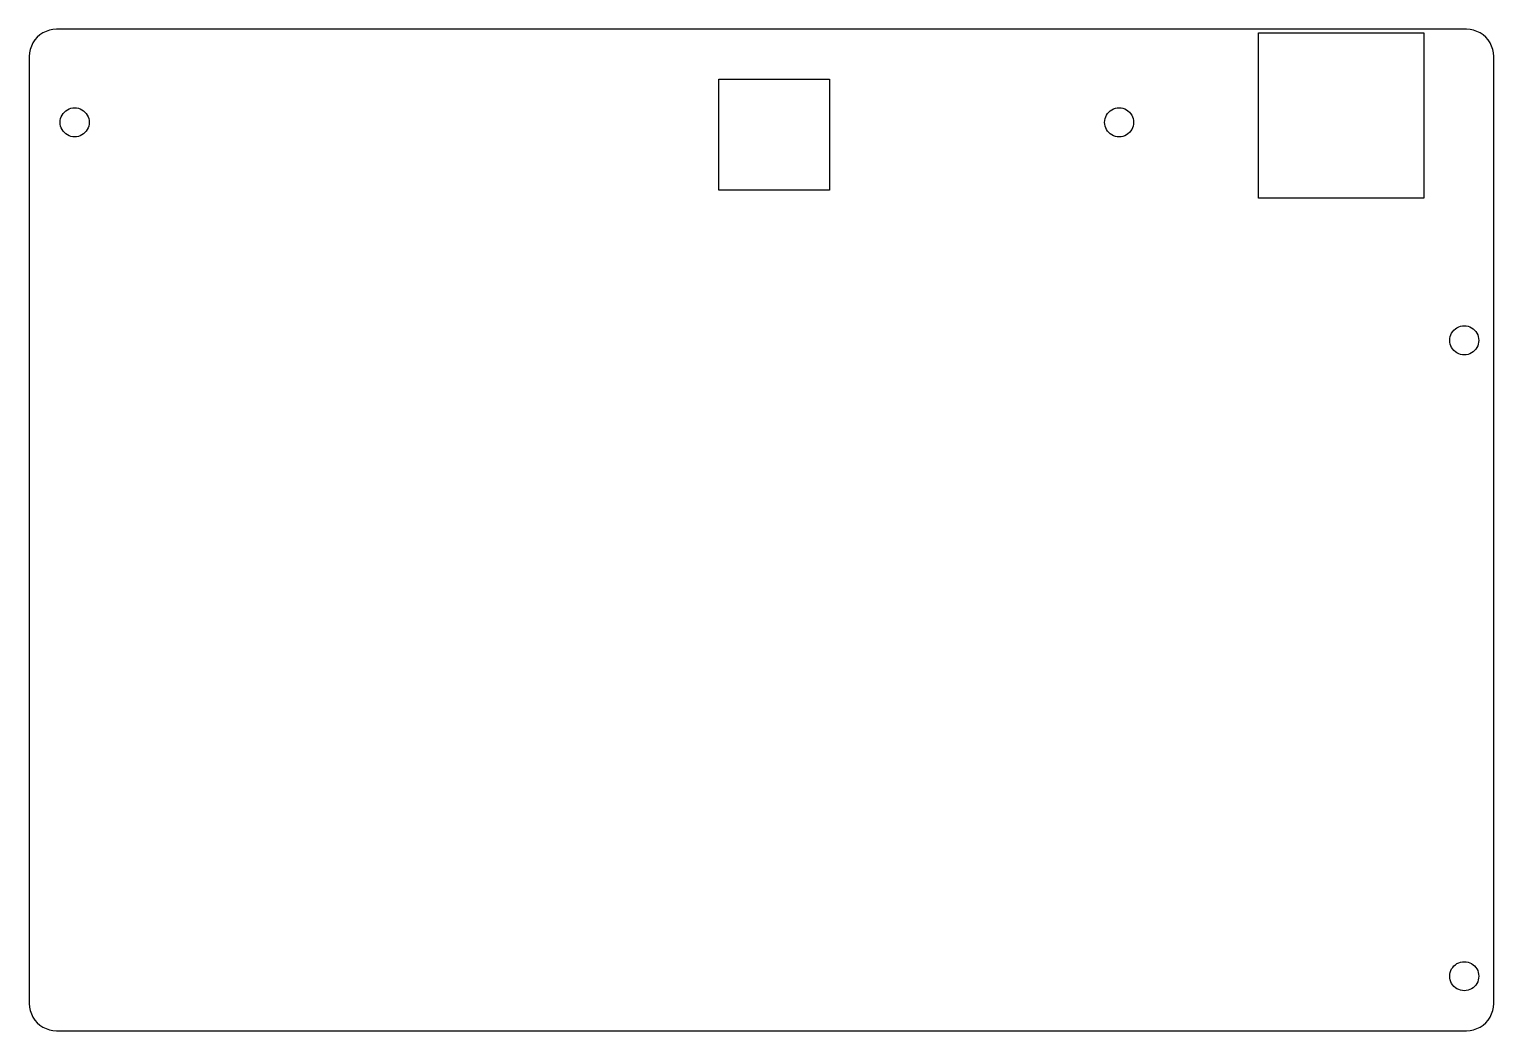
# Model space of a CAD drawing. Header units: metres. Extents: x 1.2 to 81.8, y 98.3 to 153.4.
import ezdxf

# ---------------------------------------------------------------- set-up
doc = ezdxf.new("R2010")
doc.units = ezdxf.units.M

msp = doc.modelspace()

# ---------------------------------------------------------------- linework, layer by layer
for p, q in [((1.95, 153.221), (1.78685, 153.112)), ((2.12596, 153.308), (1.95, 153.221)), ((2.31177, 153.371), (2.12596, 153.308)), ((2.5042, 153.409), (2.31177, 153.371)), ((2.7, 153.422), (2.5042, 153.409)), ((80.3223, 153.422), (2.7, 153.422)), ((68.8723, 144.122), (68.8723, 153.222)), ((68.8723, 153.222), (77.9723, 153.222)), ((77.9723, 153.222), (77.9723, 144.122)), ((80.5181, 153.409), (80.3223, 153.422)), ((80.7105, 153.371), (80.5181, 153.409)), ((80.8963, 153.308), (80.7105, 153.371)), ((81.0723, 153.221), (80.8963, 153.308)), ((81.2354, 153.112), (81.0723, 153.221)), ((1.31418, 152.496), (1.2511, 152.311)), ((1.40096, 152.672), (1.31418, 152.496)), ((1.50996, 152.835), (1.40096, 152.672)), ((1.63933, 152.983), (1.50996, 152.835)), ((1.78685, 153.112), (1.63933, 152.983)), ((81.383, 152.983), (81.2354, 153.112)), ((81.5123, 152.835), (81.383, 152.983)), ((81.6213, 152.672), (81.5123, 152.835)), ((81.7081, 152.496), (81.6213, 152.672)), ((81.7712, 152.311), (81.7081, 152.496)), ((1.21283, 152.118), (1.2, 151.922)), ((1.2, 151.922), (1.2, 99.8)), ((1.2511, 152.311), (1.21283, 152.118)), ((81.8095, 152.118), (81.7712, 152.311)), ((81.8223, 151.922), (81.8095, 152.118)), ((81.8223, 99.8), (81.8223, 151.922)), ((39.1611, 144.572), (39.1611, 150.672)), ((39.1611, 150.672), (45.2612, 150.672)), ((45.2612, 150.672), (45.2612, 144.572)), ((2.89999, 148.3), (2.90683, 148.404)), ((2.90683, 148.404), (2.92725, 148.507)), ((2.92725, 148.507), (2.96089, 148.606)), ((2.96089, 148.606), (3.00717, 148.7)), ((3.00717, 148.7), (3.06531, 148.787)), ((3.06531, 148.787), (3.13431, 148.866)), ((3.13431, 148.866), (3.21298, 148.935)), ((3.21298, 148.935), (3.29999, 148.993)), ((3.29999, 148.993), (3.39384, 149.039)), ((3.39384, 149.039), (3.49294, 149.073)), ((3.49294, 149.073), (3.59557, 149.093)), ((3.59557, 149.093), (3.7, 149.1)), ((3.7, 149.1), (3.80441, 149.093)), ((3.80441, 149.093), (3.90704, 149.073)), ((3.90704, 149.073), (4.00613, 149.039)), ((4.00613, 149.039), (4.09999, 148.993)), ((4.09999, 148.993), (4.187, 148.935)), ((4.187, 148.935), (4.26567, 148.866)), ((4.26567, 148.866), (4.33467, 148.787)), ((4.33467, 148.787), (4.39281, 148.7)), ((4.39281, 148.7), (4.4391, 148.606)), ((4.4391, 148.606), (4.47273, 148.507)), ((4.47273, 148.507), (4.49315, 148.404)), ((4.49315, 148.404), (4.5, 148.3)), ((60.4, 148.3), (60.4068, 148.404)), ((60.4068, 148.404), (60.4272, 148.507)), ((60.4272, 148.507), (60.4609, 148.606)), ((60.4609, 148.606), (60.5072, 148.7)), ((60.5072, 148.7), (60.5653, 148.787)), ((60.5653, 148.787), (60.6343, 148.866)), ((60.6343, 148.866), (60.713, 148.935)), ((60.713, 148.935), (60.8, 148.993)), ((60.8, 148.993), (60.8938, 149.039)), ((60.8938, 149.039), (60.9929, 149.073)), ((60.9929, 149.073), (61.0956, 149.093)), ((61.0956, 149.093), (61.2, 149.1)), ((61.2, 149.1), (61.3044, 149.093)), ((61.3044, 149.093), (61.407, 149.073)), ((61.407, 149.073), (61.5061, 149.039)), ((61.5061, 149.039), (61.6, 148.993)), ((61.6, 148.993), (61.687, 148.935)), ((61.687, 148.935), (61.7657, 148.866)), ((61.7657, 148.866), (61.8347, 148.787)), ((61.8347, 148.787), (61.8928, 148.7)), ((61.8928, 148.7), (61.9391, 148.606)), ((61.9391, 148.606), (61.9727, 148.507)), ((61.9727, 148.507), (61.9931, 148.404)), ((61.9931, 148.404), (62, 148.3)), ((2.90683, 148.196), (2.89999, 148.3)), ((2.92725, 148.093), (2.90683, 148.196)), ((2.96089, 147.994), (2.92725, 148.093)), ((3.00717, 147.9), (2.96089, 147.994)), ((3.06531, 147.813), (3.00717, 147.9)), ((3.13431, 147.734), (3.06531, 147.813)), ((3.21298, 147.665), (3.13431, 147.734)), ((3.29999, 147.607), (3.21298, 147.665)), ((3.39384, 147.561), (3.29999, 147.607)), ((3.49294, 147.527), (3.39384, 147.561)), ((4.00613, 147.561), (3.90704, 147.527)), ((4.09999, 147.607), (4.00613, 147.561)), ((4.187, 147.665), (4.09999, 147.607)), ((4.26567, 147.734), (4.187, 147.665)), ((4.33467, 147.813), (4.26567, 147.734)), ((4.39281, 147.9), (4.33467, 147.813)), ((4.4391, 147.994), (4.39281, 147.9)), ((4.47273, 148.093), (4.4391, 147.994)), ((4.49315, 148.196), (4.47273, 148.093)), ((4.5, 148.3), (4.49315, 148.196)), ((60.4068, 148.196), (60.4, 148.3)), ((60.4272, 148.093), (60.4068, 148.196)), ((60.4609, 147.994), (60.4272, 148.093)), ((60.5072, 147.9), (60.4609, 147.994)), ((60.5653, 147.813), (60.5072, 147.9)), ((60.6343, 147.734), (60.5653, 147.813)), ((60.713, 147.665), (60.6343, 147.734)), ((60.8, 147.607), (60.713, 147.665)), ((60.8938, 147.561), (60.8, 147.607)), ((60.9929, 147.527), (60.8938, 147.561)), ((61.5061, 147.561), (61.407, 147.527)), ((61.6, 147.607), (61.5061, 147.561)), ((61.687, 147.665), (61.6, 147.607)), ((61.7657, 147.734), (61.687, 147.665)), ((61.8347, 147.813), (61.7657, 147.734)), ((61.8928, 147.9), (61.8347, 147.813)), ((61.9391, 147.994), (61.8928, 147.9)), ((61.9727, 148.093), (61.9391, 147.994)), ((61.9931, 148.196), (61.9727, 148.093)), ((62, 148.3), (61.9931, 148.196)), ((3.59557, 147.507), (3.49294, 147.527)), ((3.7, 147.5), (3.59557, 147.507)), ((3.80441, 147.507), (3.7, 147.5)), ((3.90704, 147.527), (3.80441, 147.507)), ((61.0956, 147.507), (60.9929, 147.527)), ((61.2, 147.5), (61.0956, 147.507)), ((61.3044, 147.507), (61.2, 147.5)), ((61.407, 147.527), (61.3044, 147.507)), ((45.2612, 144.572), (39.1611, 144.572)), ((77.9723, 144.122), (68.8723, 144.122)), ((79.8938, 137.039), (79.9929, 137.073)), ((79.9929, 137.073), (80.0956, 137.093)), ((80.0956, 137.093), (80.2, 137.1)), ((80.2, 137.1), (80.3044, 137.093)), ((80.3044, 137.093), (80.4071, 137.073)), ((80.4071, 137.073), (80.5061, 137.039)), ((79.4, 136.3), (79.4068, 136.404)), ((79.4068, 136.196), (79.4, 136.3)), ((79.4068, 136.404), (79.4273, 136.507)), ((79.4273, 136.507), (79.4609, 136.606)), ((79.4609, 136.606), (79.5072, 136.7)), ((79.5072, 136.7), (79.5653, 136.787)), ((79.5653, 136.787), (79.6343, 136.866)), ((79.6343, 136.866), (79.713, 136.935)), ((79.713, 136.935), (79.8, 136.993)), ((79.8, 136.993), (79.8938, 137.039)), ((80.5061, 137.039), (80.6, 136.993)), ((80.6, 136.993), (80.687, 136.935)), ((80.687, 136.935), (80.7657, 136.866)), ((80.7657, 136.866), (80.8347, 136.787)), ((80.8347, 136.787), (80.8928, 136.7)), ((80.8928, 136.7), (80.9391, 136.606)), ((80.9391, 136.606), (80.9727, 136.507)), ((80.9727, 136.507), (80.9931, 136.404)), ((80.9931, 136.404), (81, 136.3)), ((81, 136.3), (80.9931, 136.196)), ((79.4273, 136.093), (79.4068, 136.196)), ((79.4609, 135.994), (79.4273, 136.093)), ((79.5072, 135.9), (79.4609, 135.994)), ((79.5653, 135.813), (79.5072, 135.9)), ((79.6343, 135.734), (79.5653, 135.813)), ((79.713, 135.665), (79.6343, 135.734)), ((79.8, 135.607), (79.713, 135.665)), ((79.8938, 135.561), (79.8, 135.607)), ((79.9929, 135.527), (79.8938, 135.561)), ((80.0956, 135.507), (79.9929, 135.527)), ((80.2, 135.5), (80.0956, 135.507)), ((80.3044, 135.507), (80.2, 135.5)), ((80.4071, 135.527), (80.3044, 135.507)), ((80.5061, 135.561), (80.4071, 135.527)), ((80.6, 135.607), (80.5061, 135.561)), ((80.687, 135.665), (80.6, 135.607)), ((80.7657, 135.734), (80.687, 135.665)), ((80.8347, 135.813), (80.7657, 135.734)), ((80.8928, 135.9), (80.8347, 135.813)), ((80.9391, 135.994), (80.8928, 135.9)), ((80.9727, 136.093), (80.9391, 135.994)), ((80.9931, 136.196), (80.9727, 136.093)), ((79.4273, 101.507), (79.4609, 101.606)), ((79.4609, 101.606), (79.5072, 101.7)), ((79.5072, 101.7), (79.5653, 101.787)), ((79.5653, 101.787), (79.6343, 101.866)), ((79.6343, 101.866), (79.713, 101.935)), ((79.713, 101.935), (79.8, 101.993)), ((79.8, 101.993), (79.8938, 102.039)), ((79.8938, 102.039), (79.9929, 102.073)), ((79.9929, 102.073), (80.0956, 102.093)), ((80.0956, 102.093), (80.2, 102.1)), ((80.2, 102.1), (80.3044, 102.093)), ((80.3044, 102.093), (80.4071, 102.073)), ((80.4071, 102.073), (80.5061, 102.039)), ((80.5061, 102.039), (80.6, 101.993)), ((80.6, 101.993), (80.687, 101.935)), ((80.687, 101.935), (80.7657, 101.866)), ((80.7657, 101.866), (80.8347, 101.787)), ((80.8347, 101.787), (80.8928, 101.7)), ((80.8928, 101.7), (80.9391, 101.606)), ((80.9391, 101.606), (80.9727, 101.507)), ((79.4, 101.3), (79.4068, 101.404)), ((79.4068, 101.196), (79.4, 101.3)), ((79.4068, 101.404), (79.4273, 101.507)), ((79.4273, 101.093), (79.4068, 101.196)), ((79.4609, 100.994), (79.4273, 101.093)), ((79.5072, 100.9), (79.4609, 100.994)), ((79.5653, 100.813), (79.5072, 100.9)), ((79.6343, 100.734), (79.5653, 100.813)), ((80.8347, 100.813), (80.7657, 100.734)), ((80.8928, 100.9), (80.8347, 100.813)), ((80.9391, 100.994), (80.8928, 100.9)), ((80.9727, 101.093), (80.9391, 100.994)), ((80.9727, 101.507), (80.9931, 101.404)), ((80.9931, 101.196), (80.9727, 101.093)), ((80.9931, 101.404), (81, 101.3)), ((81, 101.3), (80.9931, 101.196)), ((79.713, 100.665), (79.6343, 100.734)), ((79.8, 100.607), (79.713, 100.665)), ((79.8938, 100.561), (79.8, 100.607)), ((79.9929, 100.527), (79.8938, 100.561)), ((80.0956, 100.507), (79.9929, 100.527)), ((80.2, 100.5), (80.0956, 100.507)), ((80.3044, 100.507), (80.2, 100.5)), ((80.4071, 100.527), (80.3044, 100.507)), ((80.5061, 100.561), (80.4071, 100.527)), ((80.6, 100.607), (80.5061, 100.561)), ((80.687, 100.665), (80.6, 100.607)), ((80.7657, 100.734), (80.687, 100.665)), ((1.2, 99.8), (1.21283, 99.6042)), ((1.21283, 99.6042), (1.2511, 99.4118)), ((1.2511, 99.4118), (1.31418, 99.226)), ((1.31418, 99.226), (1.40096, 99.05)), ((81.6213, 99.05), (81.7081, 99.226)), ((81.7081, 99.226), (81.7712, 99.4118)), ((81.7712, 99.4118), (81.8095, 99.6042)), ((81.8095, 99.6042), (81.8223, 99.8)), ((1.40096, 99.05), (1.50996, 98.8869)), ((1.50996, 98.8869), (1.63933, 98.7393)), ((1.63933, 98.7393), (1.78685, 98.61)), ((1.78685, 98.61), (1.95, 98.501)), ((1.95, 98.501), (2.12596, 98.4142)), ((2.12596, 98.4142), (2.31177, 98.3511)), ((80.7105, 98.3511), (80.8963, 98.4142)), ((80.8963, 98.4142), (81.0723, 98.501)), ((81.0723, 98.501), (81.2354, 98.61)), ((81.2354, 98.61), (81.383, 98.7393)), ((81.383, 98.7393), (81.5123, 98.8869)), ((81.5123, 98.8869), (81.6213, 99.05)), ((2.31177, 98.3511), (2.5042, 98.3128)), ((2.5042, 98.3128), (2.7, 98.3)), ((2.7, 98.3), (80.3223, 98.3)), ((80.3223, 98.3), (80.5181, 98.3128)), ((80.5181, 98.3128), (80.7105, 98.3511))]:
    msp.add_line(p, q)

doc.saveas('drawing.dxf')
